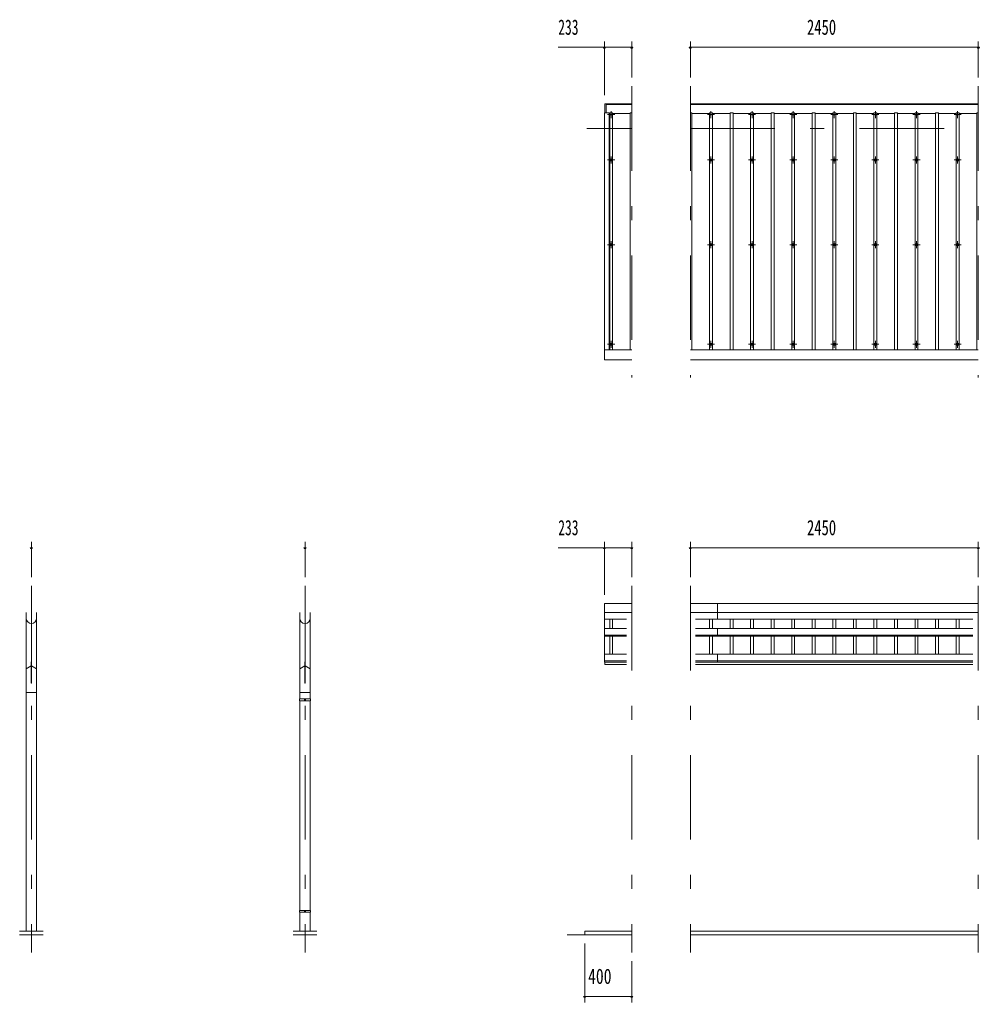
# Model space of a CAD drawing. Units: millimetres, scale not verified. Extents: x -25857 to 25867, y -10500 to 10500.
# Drawn here: x -24621 to -16450, y 1220 to 9584 of the extents above; entities that cross this region are included whole.
import ezdxf
from ezdxf.enums import TextEntityAlignment as Align

# ---------------------------------------------------------------- set-up
doc = ezdxf.new("R2010")
doc.units = ezdxf.units.MM
doc.header["$LTSCALE"] = 60
doc.linetypes.add('USER3', pattern=[24, 12, -5, 2, -5])
for name, color, linetype, lineweight in [('0-2_1-05BOLD', 7, 'Continuous', 18), ('0-3_1-25CENTER', 3, 'USER3', 18), ('0-4_1-45THIN', 4, 'Continuous', 18), ('0-5_1-55DIM', 3, 'Continuous', 18)]:
    doc.layers.add(name, color=color, linetype=linetype, lineweight=lineweight)
doc.styles.add('ＭＳ ゴシック', font='')
doc.styles.get('ＭＳ ゴシック').set_extended_font_data('MS Gothic')

msp = doc.modelspace()

# ---------------------------------------------------------------- linework, layer by layer
at = {"layer": '0-2_1-05BOLD'}
for p, q in [((-19628.07, 8790.67), (-19628.07, 8867.67)), ((-18910.07, 8867.67), (-16460.07, 8867.67)), ((-19603.07, 8790.67), (-19643.07, 8790.67)), ((-19643.07, 6687.67), (-19643.07, 8790.67)), ((-19628.07, 8862.67), (-19410.07, 8862.67)), ((-19603.07, 6773.43), (-19603.07, 8790.67)), ((-18910.07, 8862.67), (-16460.07, 8862.67)), ((-19643.07, 6773.43), (-19410.07, 6773.43)), ((-18910.07, 6773.43), (-16460.07, 6773.43)), ((-19643.07, 6687.67), (-19410.07, 6687.67)), ((-18910.07, 6687.67), (-16460.07, 6687.67)), ((-19643.07, 4614.67), (-19643.07, 4115.47)), ((-19410.07, 4614.67), (-19643.07, 4614.67)), ((-16460.07, 4614.67), (-18910.07, 4614.67)), ((-18680.07, 4614.67), (-18680.07, 4482.27)), ((-24565.81, 4537.52), (-24565.81, 1824.67)), ((-24476.7, 4537.52), (-24476.7, 1824.67)), ((-22236.07, 4537.52), (-22236.07, 3802.67)), ((-22146.97, 4537.52), (-22146.97, 3802.67)), ((-19643.07, 4537.52), (-19410.07, 4537.52)), ((-18910.07, 4537.52), (-16460.07, 4537.52)), ((-19454.62, 4482.27), (-19643.07, 4482.27)), ((-16504.62, 4482.27), (-18865.52, 4482.27)), ((-19643.07, 4402.96), (-19454.62, 4402.96)), ((-18865.52, 4402.96), (-16504.62, 4402.96)), ((-18680.07, 4402.96), (-18680.07, 4337.03)), ((-19643.07, 4345.26), (-19454.62, 4345.26)), ((-19643.07, 4337.03), (-19454.62, 4337.03)), ((-18865.52, 4345.26), (-16504.62, 4345.26)), ((-18865.52, 4337.03), (-16504.62, 4337.03)), ((-19454.62, 4182.45), (-19643.07, 4182.45)), ((-16504.62, 4182.45), (-18865.52, 4182.45)), ((-18680.07, 4182.45), (-18680.07, 4115.47)), ((-24519, 4117.89), (-24519, 3937.25)), ((-22189.27, 4117.89), (-22189.27, 3937.25)), ((-19454.62, 4127.33), (-19643.07, 4127.33)), ((-19454.62, 4115.47), (-19643.07, 4115.47)), ((-19638.07, 4115.47), (-19638.07, 4094.67)), ((-16504.62, 4127.33), (-18865.52, 4127.33)), ((-16504.62, 4115.47), (-18865.52, 4115.47)), ((-24565.8, 4057.25), (-24523.51, 4085.19)), ((-24519, 4085.19), (-24476.71, 4057.25)), ((-22236.07, 4057.25), (-22193.77, 4085.19)), ((-22189.27, 4085.19), (-22146.97, 4057.25)), ((-19454.62, 4094.67), (-19638.07, 4094.67)), ((-16504.62, 4094.67), (-18865.52, 4094.67)), ((-24519, 3937.25), (-24523.51, 3937.25)), ((-22189.27, 3937.25), (-22193.77, 3937.25)), ((-24476.71, 3856.67), (-24565.8, 3856.67)), ((-22146.97, 3856.67), (-22236.07, 3856.67)), ((-22145.37, 3802.67), (-22237.67, 3802.67)), ((-22237.67, 3802.67), (-22237.67, 3786.67)), ((-22236.07, 3786.67), (-22236.07, 2002.67)), ((-22194.57, 3802.67), (-22194.57, 3786.67)), ((-22194.57, 3794.67), (-22188.47, 3794.67)), ((-22188.47, 3802.67), (-22188.47, 3786.67)), ((-22146.97, 3786.67), (-22146.97, 2002.67)), ((-22145.37, 2002.67), (-22237.67, 2002.67)), ((-22237.67, 2002.67), (-22237.67, 1986.67)), ((-22236.07, 1986.67), (-22236.07, 1824.67)), ((-22194.57, 2002.67), (-22194.57, 1986.67)), ((-22194.57, 1994.67), (-22188.47, 1994.67)), ((-22188.47, 2002.67), (-22188.47, 1986.67)), ((-22146.97, 1986.67), (-22146.97, 1824.67)), ((-24621.26, 1824.67), (-24421.25, 1824.67)), ((-24621.26, 1794.67), (-24421.25, 1794.67)), ((-22291.52, 1824.67), (-22091.52, 1824.67)), ((-22291.52, 1794.67), (-22091.52, 1794.67)), ((-19410.07, 1794.67), (-19960.07, 1794.67)), ((-16460.07, 1824.67), (-18910.07, 1824.67)), ((-16460.07, 1794.67), (-18910.07, 1794.67))]:
    msp.add_line(p, q, dxfattribs=at)
for points in [[(-19638.07, 8790.67), (-19638.07, 8867.67), (-19410.07, 8867.67)], [(-24519, 4117.89), (-24523.51, 4117.89), (-24523.51, 3937.25)], [(-22189.27, 4117.89), (-22193.77, 4117.89), (-22193.77, 3937.25)], [(-22145.37, 3802.67), (-22145.37, 3786.67), (-22237.67, 3786.67)], [(-22145.37, 2002.67), (-22145.37, 1986.67), (-22237.67, 1986.67)], [(-19410.07, 1824.67), (-19810.07, 1824.67), (-19810.07, 1794.67)]]:
    msp.add_lwpolyline(points, dxfattribs=at)
for centre in [(-19585.07, 8390.17), (-18735.07, 8390.17), (-18385.07, 8390.17), (-18035.07, 8390.17), (-17685.07, 8390.17), (-17335.07, 8390.17), (-16985.07, 8390.17), (-16635.07, 8390.17), (-19585.07, 7668.51), (-18735.07, 7668.51), (-18385.07, 7668.51), (-18035.07, 7668.51), (-17685.07, 7668.51), (-17335.07, 7668.51), (-16985.07, 7668.51), (-16635.07, 7668.51), (-19585.07, 6820.85), (-18735.07, 6820.85), (-18385.07, 6820.85), (-18035.07, 6820.85), (-17685.07, 6820.85), (-17335.07, 6820.85), (-16985.07, 6820.85), (-16635.07, 6820.85)]:
    msp.add_circle(centre, 10, dxfattribs=at)
for centre, radius, start, end in [((-19585.07, 8765.7), 14.5, 46.39838, 133.60162), ((-19585.07, 8786.71), 14.5, 226.3961, 313.6039), ((-18735.07, 8765.7), 14.5, 46.39838, 133.60162), ((-18735.07, 8786.71), 14.5, 226.3961, 313.6039), ((-18385.07, 8765.7), 14.5, 46.39838, 133.60162), ((-18385.07, 8786.71), 14.5, 226.3961, 313.6039), ((-18035.07, 8765.7), 14.5, 46.39838, 133.60162), ((-18035.07, 8786.71), 14.5, 226.3961, 313.6039), ((-17685.07, 8765.7), 14.5, 46.39838, 133.60162), ((-17685.07, 8786.71), 14.5, 226.3961, 313.6039), ((-17335.07, 8765.7), 14.5, 46.39838, 133.60162), ((-17335.07, 8786.71), 14.5, 226.3961, 313.6039), ((-16985.07, 8765.7), 14.5, 46.39838, 133.60162), ((-16985.07, 8786.71), 14.5, 226.3961, 313.6039), ((-16635.07, 8765.7), 14.5, 46.39838, 133.60162), ((-16635.07, 8786.71), 14.5, 226.3961, 313.6039), ((-24521.25, 4489.22), 44.55, 180, 0), ((-22191.52, 4489.22), 44.55, 180, 0)]:
    msp.add_arc(centre, radius, start, end, dxfattribs=at)
at = {"layer": '0-3_1-25CENTER'}
for p, q in [((-19410.07, 9017.67), (-19410.07, 6537.67)), ((-18910.07, 9017.67), (-18910.07, 6537.67)), ((-16460.07, 9017.67), (-16460.07, 6537.67)), ((-19585.07, 8806.2), (-19585.07, 8746.2)), ((-18735.07, 8806.2), (-18735.07, 8746.2)), ((-18385.07, 8806.2), (-18385.07, 8746.2)), ((-18035.07, 8806.2), (-18035.07, 8746.2)), ((-17685.07, 8806.2), (-17685.07, 8746.2)), ((-17335.07, 8806.2), (-17335.07, 8746.2)), ((-16985.07, 8806.2), (-16985.07, 8746.2)), ((-16635.07, 8806.2), (-16635.07, 8746.2)), ((-19615.07, 8776.2), (-19555.07, 8776.2)), ((-18765.07, 8776.2), (-18705.07, 8776.2)), ((-18415.07, 8776.2), (-18355.07, 8776.2)), ((-18065.07, 8776.2), (-18005.07, 8776.2)), ((-17715.07, 8776.2), (-17655.07, 8776.2)), ((-17365.07, 8776.2), (-17305.07, 8776.2)), ((-17015.07, 8776.2), (-16955.07, 8776.2)), ((-16665.07, 8776.2), (-16605.07, 8776.2)), ((-19793.07, 8657.67), (-19410.07, 8657.67)), ((-18910.07, 8657.67), (-16460.07, 8657.67)), ((-19615.07, 8390.17), (-19555.07, 8390.17)), ((-19585.07, 8420.16), (-19585.07, 8360.17)), ((-18765.07, 8390.17), (-18705.07, 8390.17)), ((-18735.07, 8420.16), (-18735.07, 8360.17)), ((-18415.07, 8390.17), (-18355.07, 8390.17)), ((-18385.07, 8420.16), (-18385.07, 8360.17)), ((-18065.06, 8390.17), (-18005.07, 8390.17)), ((-18035.07, 8420.16), (-18035.07, 8360.17)), ((-17715.07, 8390.17), (-17655.07, 8390.17)), ((-17685.07, 8420.16), (-17685.07, 8360.17)), ((-17365.06, 8390.17), (-17305.07, 8390.17)), ((-17335.07, 8420.16), (-17335.07, 8360.17)), ((-17015.07, 8390.17), (-16955.07, 8390.17)), ((-16985.07, 8420.16), (-16985.07, 8360.17)), ((-16665.06, 8390.17), (-16605.06, 8390.17)), ((-16635.07, 8420.16), (-16635.07, 8360.17)), ((-19585.07, 7698.51), (-19585.07, 7638.5)), ((-18735.07, 7698.51), (-18735.07, 7638.5)), ((-18385.07, 7698.51), (-18385.07, 7638.5)), ((-18035.07, 7698.51), (-18035.07, 7638.5)), ((-17685.07, 7698.51), (-17685.07, 7638.5)), ((-17335.07, 7698.51), (-17335.07, 7638.5)), ((-16985.07, 7698.51), (-16985.07, 7638.5)), ((-16635.07, 7698.51), (-16635.07, 7638.5)), ((-19615.07, 7668.51), (-19555.07, 7668.51)), ((-18765.07, 7668.51), (-18705.07, 7668.51)), ((-18415.07, 7668.51), (-18355.07, 7668.51)), ((-18065.06, 7668.51), (-18005.07, 7668.51)), ((-17715.07, 7668.51), (-17655.07, 7668.51)), ((-17365.06, 7668.51), (-17305.07, 7668.51)), ((-17015.07, 7668.51), (-16955.07, 7668.51)), ((-16665.06, 7668.51), (-16605.06, 7668.51)), ((-19615.07, 6820.85), (-19555.07, 6820.85)), ((-19585.07, 6850.84), (-19585.07, 6790.85)), ((-18765.07, 6820.85), (-18705.07, 6820.85)), ((-18735.07, 6850.84), (-18735.07, 6790.85)), ((-18415.07, 6820.85), (-18355.07, 6820.85)), ((-18385.07, 6850.84), (-18385.07, 6790.85)), ((-18065.06, 6820.85), (-18005.07, 6820.85)), ((-18035.07, 6850.84), (-18035.07, 6790.85)), ((-17715.07, 6820.85), (-17655.07, 6820.85)), ((-17685.07, 6850.84), (-17685.07, 6790.85)), ((-17365.06, 6820.85), (-17305.07, 6820.85)), ((-17335.07, 6850.84), (-17335.07, 6790.85)), ((-17015.07, 6820.85), (-16955.07, 6820.85)), ((-16985.07, 6850.84), (-16985.07, 6790.85)), ((-16665.06, 6820.85), (-16605.06, 6820.85)), ((-16635.07, 6850.84), (-16635.07, 6790.85)), ((-24521.25, 4764.67), (-24521.25, 1644.67)), ((-22191.52, 4764.67), (-22191.52, 1644.67)), ((-19410.07, 4764.67), (-19410.07, 1644.67)), ((-18910.07, 4764.67), (-18910.07, 1644.67)), ((-16460.07, 4764.67), (-16460.07, 1644.67))]:
    msp.add_line(p, q, dxfattribs=at)
at = {"layer": '0-4_1-45THIN'}
for p, q in [((-19603.07, 8784.63), (-19597.57, 8784.63)), ((-19597.57, 8790.67), (-19572.57, 8790.67)), ((-19597.57, 8790.67), (-19597.57, 6773.43)), ((-19572.57, 8790.67), (-19572.57, 6773.43)), ((-19422.57, 8784.63), (-19572.57, 8784.63)), ((-19422.57, 8790.67), (-19422.57, 6773.43)), ((-19422.57, 8790.67), (-19410.07, 8790.67)), ((-18897.57, 8784.63), (-18747.57, 8784.63)), ((-18747.57, 8790.67), (-18747.57, 6773.43)), ((-18572.57, 8784.63), (-18722.57, 8784.63)), ((-18572.57, 8790.67), (-18572.57, 6773.43)), ((-18547.57, 8784.63), (-18397.57, 8784.63)), ((-18397.57, 8790.67), (-18397.57, 6773.43)), ((-18222.57, 8784.63), (-18372.57, 8784.63)), ((-18222.57, 8790.67), (-18222.57, 6773.43)), ((-18197.57, 8784.63), (-18047.57, 8784.63)), ((-18047.57, 8790.67), (-18047.57, 6773.43)), ((-17872.57, 8784.63), (-18022.57, 8784.63)), ((-17872.57, 8790.67), (-17872.57, 6773.43)), ((-17847.57, 8784.63), (-17697.57, 8784.63)), ((-17697.57, 8790.67), (-17697.57, 6773.43)), ((-17522.57, 8784.63), (-17672.57, 8784.63)), ((-17522.57, 8790.67), (-17522.57, 6773.43)), ((-17497.57, 8784.63), (-17347.57, 8784.63)), ((-17347.57, 8790.67), (-17347.57, 6773.43)), ((-17172.57, 8784.63), (-17322.57, 8784.63)), ((-17172.57, 8790.67), (-17172.57, 6773.43)), ((-17147.57, 8784.63), (-16997.57, 8784.63)), ((-16997.57, 8790.67), (-16997.57, 6773.43)), ((-16822.57, 8784.63), (-16972.57, 8784.63)), ((-16822.57, 8790.67), (-16822.57, 6773.43)), ((-16797.57, 8784.63), (-16647.57, 8784.63)), ((-16647.57, 8790.67), (-16647.57, 6773.43)), ((-16472.57, 8784.63), (-16622.57, 8784.63)), ((-16472.57, 8790.67), (-16472.57, 6773.43)), ((-16472.57, 8790.67), (-16460.07, 8790.67)), ((-19597.57, 4482.27), (-19597.57, 4402.96)), ((-19572.57, 4482.27), (-19572.57, 4402.96)), ((-18747.57, 4482.27), (-18747.57, 4402.96)), ((-18722.57, 4482.27), (-18722.57, 4402.96)), ((-18572.57, 4482.27), (-18572.57, 4402.96)), ((-18547.57, 4482.27), (-18547.57, 4402.96)), ((-18397.57, 4482.27), (-18397.57, 4402.96)), ((-18372.57, 4482.27), (-18372.57, 4402.96)), ((-18222.57, 4482.27), (-18222.57, 4402.96)), ((-18197.56, 4482.27), (-18197.56, 4402.96)), ((-18047.57, 4482.27), (-18047.57, 4402.96)), ((-18022.57, 4482.27), (-18022.57, 4402.96)), ((-17872.57, 4482.27), (-17872.57, 4402.96)), ((-17847.57, 4482.27), (-17847.57, 4402.96)), ((-17697.57, 4482.27), (-17697.57, 4402.96)), ((-17672.57, 4482.27), (-17672.57, 4402.96)), ((-17522.57, 4482.27), (-17522.57, 4402.96)), ((-17497.56, 4482.27), (-17497.56, 4402.96)), ((-17347.57, 4482.27), (-17347.57, 4402.96)), ((-17322.56, 4482.27), (-17322.56, 4402.96)), ((-17172.57, 4482.27), (-17172.57, 4402.96)), ((-17147.56, 4482.27), (-17147.56, 4402.96)), ((-16997.57, 4482.27), (-16997.57, 4402.96)), ((-16972.56, 4482.27), (-16972.56, 4402.96)), ((-16822.57, 4482.27), (-16822.57, 4402.96)), ((-16797.56, 4482.27), (-16797.56, 4402.96)), ((-16647.57, 4482.27), (-16647.57, 4402.96)), ((-16622.56, 4482.27), (-16622.56, 4402.96)), ((-19597.57, 4337.03), (-19597.57, 4182.45)), ((-19572.57, 4337.03), (-19572.57, 4182.45)), ((-18747.57, 4337.03), (-18747.57, 4182.45)), ((-18722.57, 4337.03), (-18722.57, 4182.45)), ((-18572.57, 4337.03), (-18572.57, 4182.45)), ((-18547.57, 4337.03), (-18547.57, 4182.45)), ((-18397.57, 4337.03), (-18397.57, 4182.45)), ((-18372.57, 4337.03), (-18372.57, 4182.45)), ((-18222.57, 4337.03), (-18222.57, 4182.45)), ((-18197.56, 4337.03), (-18197.56, 4182.45)), ((-18047.57, 4337.03), (-18047.57, 4182.45)), ((-18022.57, 4337.03), (-18022.57, 4182.45)), ((-17872.57, 4337.03), (-17872.57, 4182.45)), ((-17847.57, 4337.03), (-17847.57, 4182.45)), ((-17697.57, 4337.03), (-17697.57, 4182.45)), ((-17672.57, 4337.03), (-17672.57, 4182.45)), ((-17522.57, 4337.03), (-17522.57, 4182.45)), ((-17497.56, 4337.03), (-17497.56, 4182.45)), ((-17347.57, 4337.03), (-17347.57, 4182.45)), ((-17322.56, 4337.03), (-17322.56, 4182.45)), ((-17172.57, 4337.03), (-17172.57, 4182.45)), ((-17147.56, 4337.03), (-17147.56, 4182.45)), ((-16997.57, 4337.03), (-16997.57, 4182.45)), ((-16972.56, 4337.03), (-16972.56, 4182.45)), ((-16822.57, 4337.03), (-16822.57, 4182.45)), ((-16797.56, 4337.03), (-16797.56, 4182.45)), ((-16647.57, 4337.03), (-16647.57, 4182.45)), ((-16622.56, 4337.03), (-16622.56, 4182.45))]:
    msp.add_line(p, q, dxfattribs=at)
for points in [[(-18910.07, 8790.67), (-18897.57, 8790.67), (-18897.57, 6773.43)], [(-18747.57, 8790.67), (-18722.57, 8790.67), (-18722.57, 6773.43)], [(-18572.57, 8790.67), (-18547.57, 8790.67), (-18547.57, 6773.43)], [(-18397.57, 8790.67), (-18372.57, 8790.67), (-18372.57, 6773.43)], [(-18222.57, 8790.67), (-18197.57, 8790.67), (-18197.57, 6773.43)], [(-18047.57, 8790.67), (-18022.57, 8790.67), (-18022.57, 6773.43)], [(-17872.57, 8790.67), (-17847.57, 8790.67), (-17847.57, 6773.43)], [(-17697.57, 8790.67), (-17672.57, 8790.67), (-17672.57, 6773.43)], [(-17522.57, 8790.67), (-17497.57, 8790.67), (-17497.57, 6773.43)], [(-17347.57, 8790.67), (-17322.57, 8790.67), (-17322.57, 6773.43)], [(-17172.57, 8790.67), (-17147.57, 8790.67), (-17147.57, 6773.43)], [(-16997.57, 8790.67), (-16972.57, 8790.67), (-16972.57, 6773.43)], [(-16822.57, 8790.67), (-16797.57, 8790.67), (-16797.57, 6773.43)], [(-16647.57, 8790.67), (-16622.57, 8790.67), (-16622.57, 6773.43)]]:
    msp.add_lwpolyline(points, dxfattribs=at)
at = {"layer": '0-5_1-55DIM'}
for p, q in [((-19643.07, 8942.68), (-19643.07, 9398.67)), ((-19410.07, 9092.68), (-19410.07, 9398.67)), ((-18910.07, 9092.68), (-18910.07, 9398.67)), ((-16460.07, 9092.68), (-16460.07, 9398.67)), ((-20035.57, 9348.67), (-19410.07, 9348.67)), ((-19633.07, 9348.67), (-19653.07, 9348.67)), ((-19400.07, 9348.67), (-19420.07, 9348.67)), ((-18900.07, 9348.67), (-18920.07, 9348.67)), ((-18910.07, 9348.67), (-16460.07, 9348.67)), ((-16450.07, 9348.67), (-16470.07, 9348.67)), ((-24521.25, 4839.67), (-24521.25, 5138.67)), ((-22191.52, 4839.67), (-22191.52, 5138.67)), ((-19643.07, 4689.67), (-19643.07, 5138.67)), ((-19410.07, 4839.67), (-19410.07, 5138.67)), ((-18910.07, 4839.67), (-18910.07, 5138.67)), ((-16460.07, 4839.67), (-16460.07, 5138.67)), ((-24511.26, 5088.67), (-24531.26, 5088.67)), ((-22181.52, 5088.67), (-22201.52, 5088.67)), ((-20035.57, 5088.67), (-19410.07, 5088.67)), ((-19633.07, 5088.67), (-19653.07, 5088.67)), ((-19400.07, 5088.67), (-19420.07, 5088.67)), ((-18900.07, 5088.67), (-18920.07, 5088.67)), ((-18910.07, 5088.67), (-16460.07, 5088.67)), ((-16450.07, 5088.67), (-16470.07, 5088.67)), ((-19810.07, 1719.67), (-19810.07, 1219.67)), ((-19410.07, 1569.67), (-19410.07, 1219.67)), ((-19800.07, 1269.67), (-19820.07, 1269.67)), ((-19810.07, 1269.67), (-19410.07, 1269.67)), ((-19400.07, 1269.67), (-19420.07, 1269.67))]:
    msp.add_line(p, q, dxfattribs=at)
for centre in [(-19643.07, 9348.67), (-19410.07, 9348.67), (-18910.07, 9348.67), (-16460.07, 9348.67), (-24521.26, 5088.67), (-22191.52, 5088.67), (-19643.07, 5088.67), (-19410.07, 5088.67), (-18910.07, 5088.67), (-16460.07, 5088.67), (-19810.07, 1269.67), (-19410.07, 1269.67)]:
    msp.add_arc(centre, 10, 180, 0, dxfattribs=at)

# ---------------------------------------------------------------- texts
at = {"layer": '0-5_1-55DIM', "color": 7, "style": 'ＭＳ ゴシック'}
for s, width, p in [('233', 0.65, (-20035.57, 9416.43)), ('2450', 0.7, (-17917.57, 9416.43)), ('233', 0.65, (-20035.57, 5156.43)), ('2450', 0.7, (-17917.57, 5156.43)), ('400', 0.75, (-19781.32, 1337.43))]:
    msp.add_text(s, height=130.2, dxfattribs=dict(at, width=width)).set_placement(p, align=Align.BOTTOM_LEFT)

doc.saveas('drawing.dxf')
